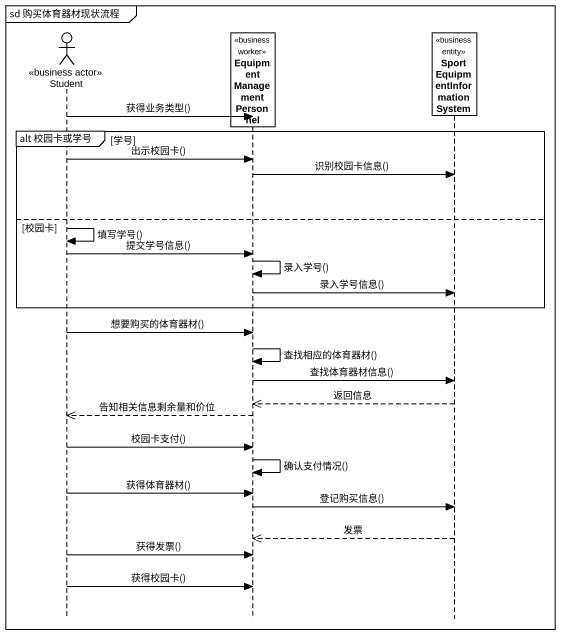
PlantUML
@startuml
mainframe sd 购买体育器材现状流程
hide footbox
actor Student <<business actor>>
participant EquipmentManagementPersonnel <<business worker>>
participant "SportEquipmentInformationSystem" as SportEquipmentInformationSys <<business entity>>

Student -> EquipmentManagementPersonnel : 获得业务类型()
group alt 校园卡或学号 [学号]
  Student -> EquipmentManagementPersonnel : 出示校园卡()
  EquipmentManagementPersonnel -> SportEquipmentInformationSys : 识别校园卡信息()
else 校园卡
  Student -> Student : 填写学号()
  Student -> EquipmentManagementPersonnel : 提交学号信息()
  EquipmentManagementPersonnel -> EquipmentManagementPersonnel : 录入学号()
  EquipmentManagementPersonnel -> SportEquipmentInformationSys : 录入学号信息()
end
Student -> EquipmentManagementPersonnel : 想要购买的体育器材()
EquipmentManagementPersonnel -> EquipmentManagementPersonnel : 查找相应的体育器材()
EquipmentManagementPersonnel -> SportEquipmentInformationSys : 查找体育器材信息()
SportEquipmentInformationSys -->> EquipmentManagementPersonnel : 返回信息
EquipmentManagementPersonnel -->> Student : 告知相关信息剩余量和价位
Student -> EquipmentManagementPersonnel : 校园卡支付()
EquipmentManagementPersonnel -> EquipmentManagementPersonnel : 确认支付情况()
Student -> EquipmentManagementPersonnel : 获得体育器材()
EquipmentManagementPersonnel -> SportEquipmentInformationSys : 登记购买信息()
SportEquipmentInformationSys -->> EquipmentManagementPersonnel : 发票
Student -> EquipmentManagementPersonnel : 获得发票()
Student -> EquipmentManagementPersonnel : 获得校园卡()
@enduml
